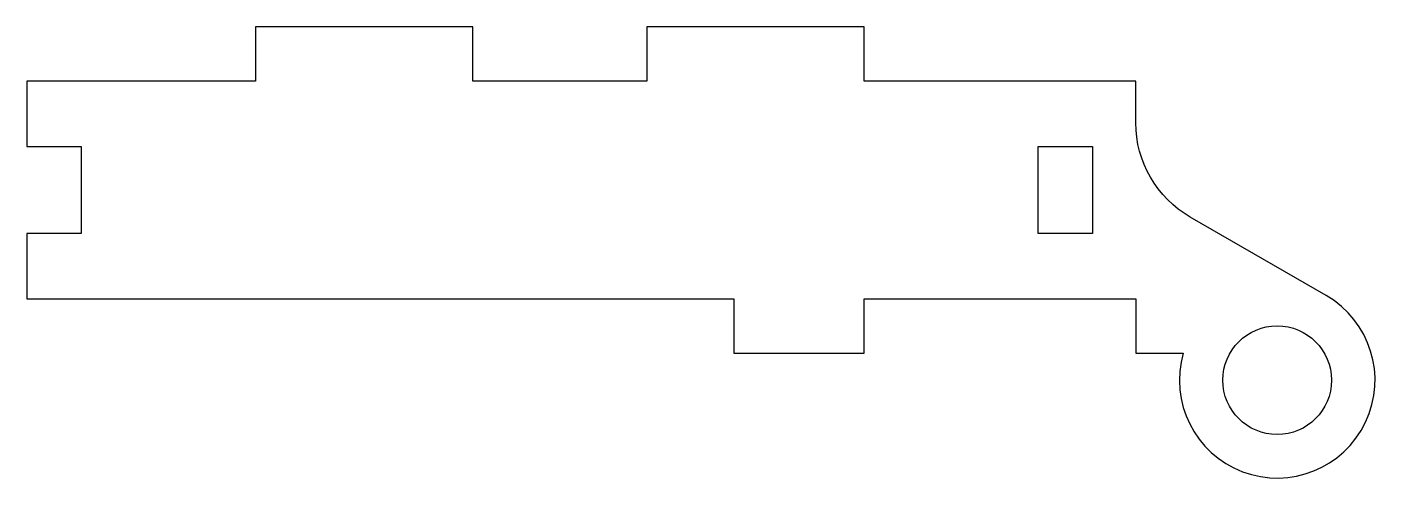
# Model space of a CAD drawing. Header units: millimetres. Extents: x -73.2 to -11.2, y -23.2 to -2.5.
import ezdxf

# ---------------------------------------------------------------- set-up
doc = ezdxf.new("R2010")
doc.units = ezdxf.units.MM
doc.layers.get('0').update_dxf_attribs({"linetype": 'CONTINUOUS'})

msp = doc.modelspace()

# ---------------------------------------------------------------- linework, layer by layer
msp.add_lwpolyline([(-22.221, -6.904), (-22.221, -4.99), (-34.717, -4.99), (-34.717, -2.49), (-44.717, -2.49), (-44.717, -4.99), (-52.717, -4.99), (-52.717, -2.49), (-62.717, -2.49), (-62.717, -4.99), (-73.22, -4.99), (-73.22, -7.99), (-70.72, -7.99), (-70.72, -11.99), (-73.22, -11.99), (-73.22, -14.99), (-40.717, -14.99), (-40.717, -17.49), (-34.717, -17.49), (-34.717, -14.99), (-22.221, -14.99), (-22.221, -17.49), (-20.043, -17.49, 2.053205), (-13.47, -14.843), (-19.721, -11.234, -0.267949)], format="xyb", close=True)
msp.add_lwpolyline([(-24.221, -11.99), (-26.721, -11.99), (-26.721, -7.99), (-24.221, -7.99)], close=True)
msp.add_circle((-15.72, -18.74), 2.5)

doc.saveas('drawing.dxf')
